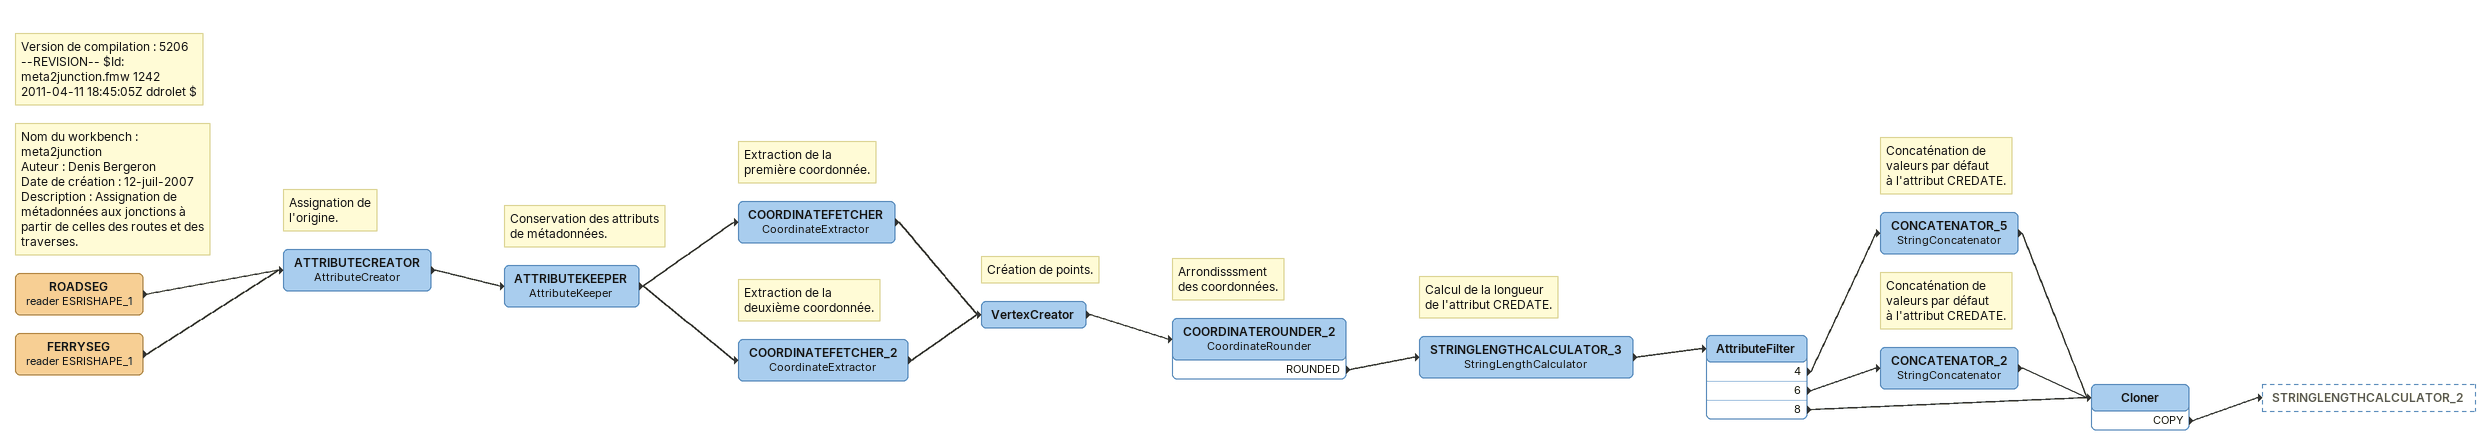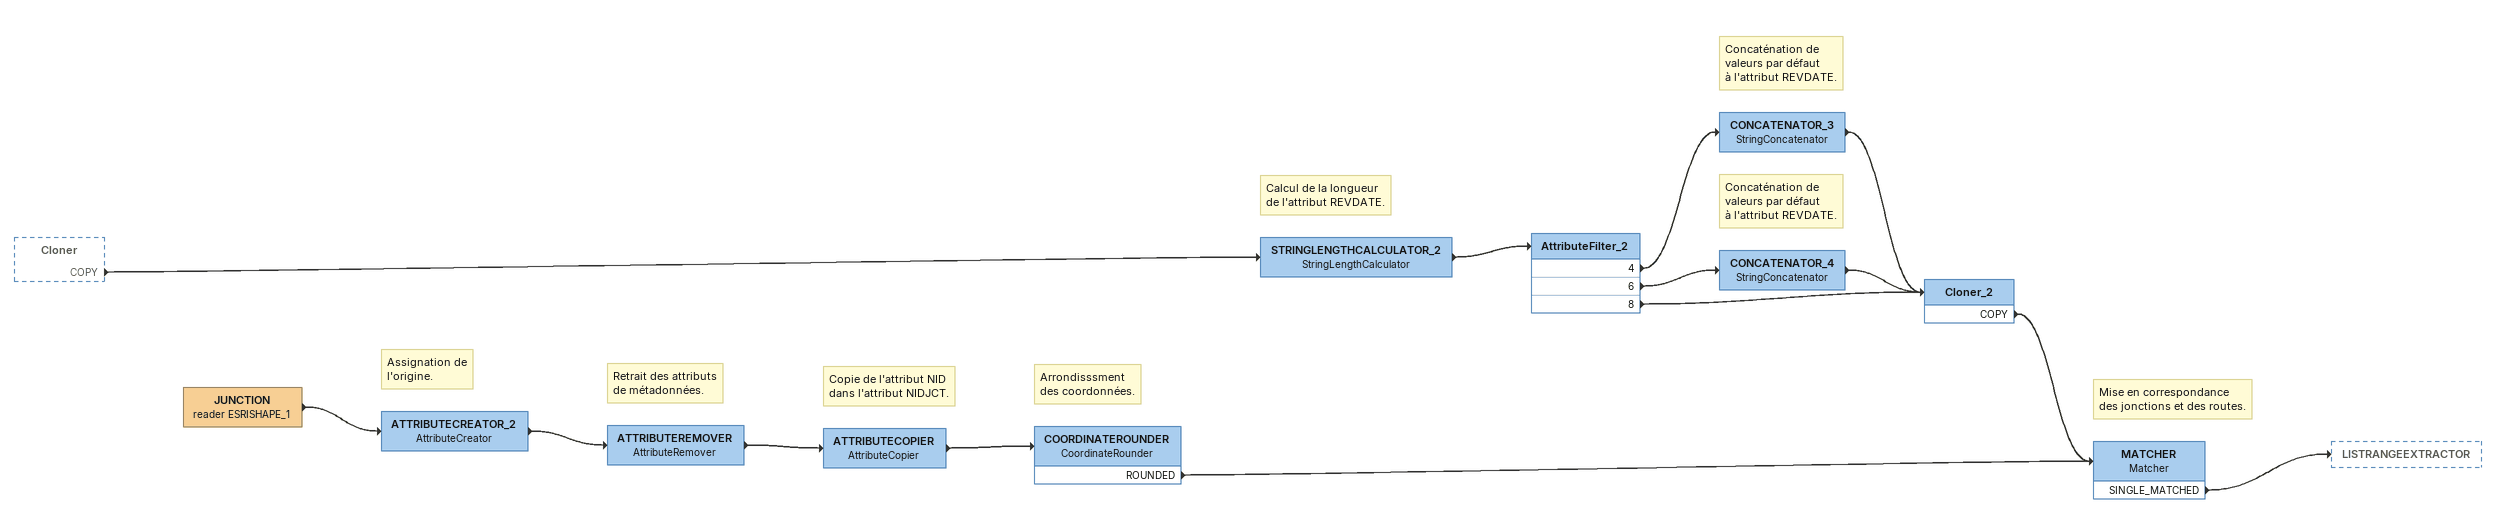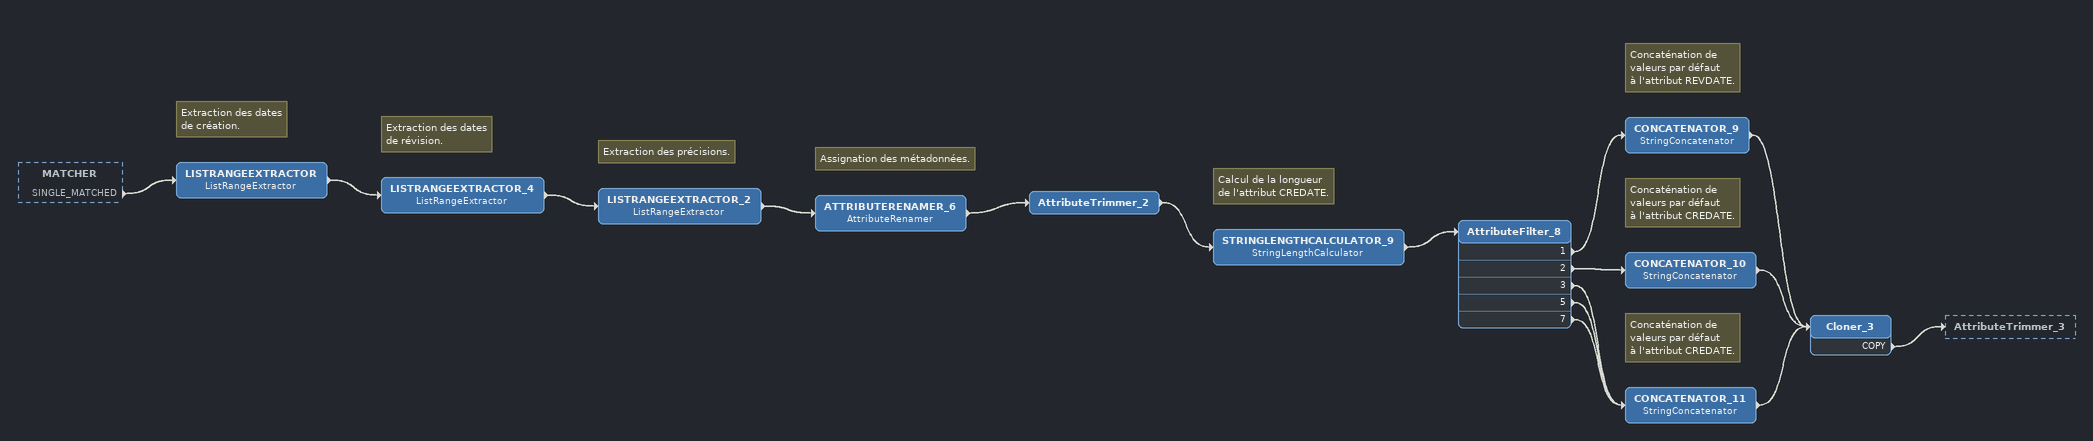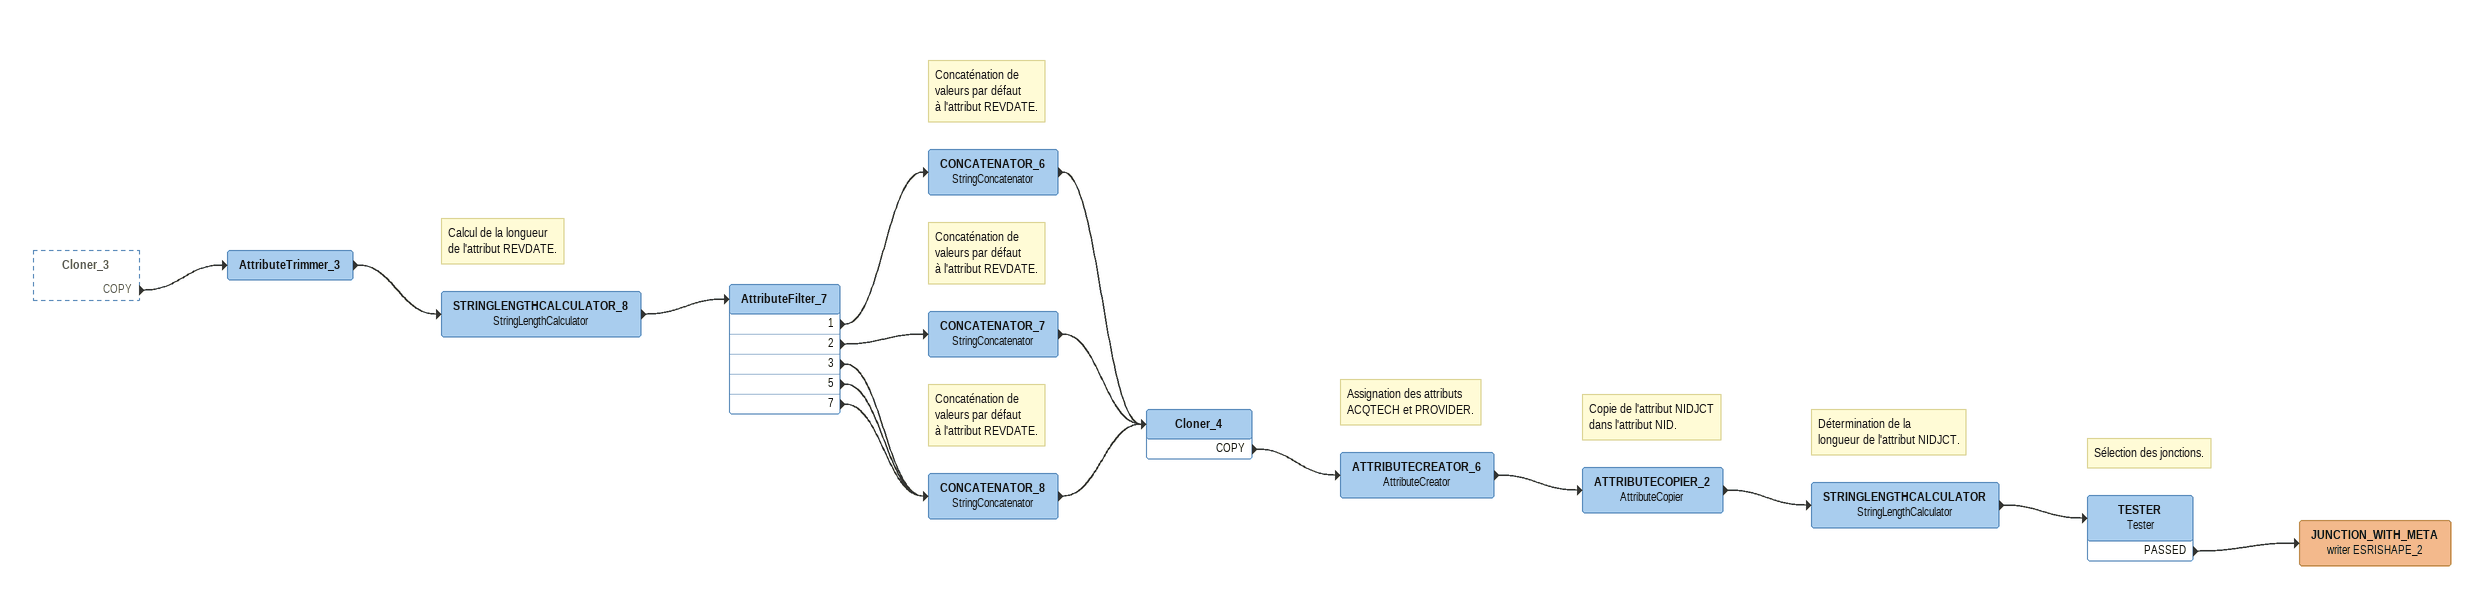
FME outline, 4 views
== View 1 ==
Note: Version de compilation : 5206 / --REVISION-- $Id: meta2junction.fmw 1242 2011-04-11 18:45:05Z ddrolet $
Note: Nom du workbench : meta2junction / Auteur : Denis Bergeron / Date de création : 12-juil-2007 / Description : Assignation de métadonnées aux jonctions à partir de celles des routes et des traverses.
ROADSEG (reader ESRISHAPE_1)
    -> ATTRIBUTECREATOR
FERRYSEG (reader ESRISHAPE_1)
    -> ATTRIBUTECREATOR
Note: Assignation de / l'origine.
ATTRIBUTECREATOR: AttributeCreator
    -> ATTRIBUTEKEEPER
Note: Conservation des attributs / de métadonnées.
ATTRIBUTEKEEPER: AttributeKeeper
    -> COORDINATEFETCHER
    -> COORDINATEFETCHER_2
Note: Extraction de la / première coordonnée.
COORDINATEFETCHER: CoordinateExtractor
    -> VertexCreator
Note: Extraction de la / deuxième coordonnée.
COORDINATEFETCHER_2: CoordinateExtractor
    -> VertexCreator
Note: Création de points.
VertexCreator
    -> COORDINATEROUNDER_2
Note: Arrondisssment / des coordonnées.
COORDINATEROUNDER_2: CoordinateRounder
    ROUNDED -> STRINGLENGTHCALCULATOR_3
Note: Calcul de la longueur / de l'attribut CREDATE.
STRINGLENGTHCALCULATOR_3: StringLengthCalculator
    -> AttributeFilter
AttributeFilter
    4 -> CONCATENATOR_5
    6 -> CONCATENATOR_2
    8 -> Cloner
Note: Concaténation de / valeurs par défaut / à l'attribut CREDATE.
CONCATENATOR_5: StringConcatenator
    -> Cloner
Note: Concaténation de / valeurs par défaut / à l'attribut CREDATE.
CONCATENATOR_2: StringConcatenator
    -> Cloner
Cloner
    COPY -> STRINGLENGTHCALCULATOR_2

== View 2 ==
Cloner [outside]
    COPY -> STRINGLENGTHCALCULATOR_2
Note: Calcul de la longueur / de l'attribut REVDATE.
STRINGLENGTHCALCULATOR_2: StringLengthCalculator
    -> AttributeFilter_2
AttributeFilter_2
    4 -> CONCATENATOR_3
    6 -> CONCATENATOR_4
    8 -> Cloner_2
Note: Concaténation de / valeurs par défaut / à l'attribut REVDATE.
CONCATENATOR_3: StringConcatenator
    -> Cloner_2
Note: Concaténation de / valeurs par défaut / à l'attribut REVDATE.
CONCATENATOR_4: StringConcatenator
    -> Cloner_2
Cloner_2
    COPY -> MATCHER
JUNCTION (reader ESRISHAPE_1)
    -> ATTRIBUTECREATOR_2
Note: Assignation de / l'origine.
ATTRIBUTECREATOR_2: AttributeCreator
    -> ATTRIBUTEREMOVER
Note: Retrait des attributs / de métadonnées.
ATTRIBUTEREMOVER: AttributeRemover
    -> ATTRIBUTECOPIER
Note: Copie de l'attribut NID / dans l'attribut NIDJCT.
ATTRIBUTECOPIER: AttributeCopier
    -> COORDINATEROUNDER
Note: Arrondisssment / des coordonnées.
COORDINATEROUNDER: CoordinateRounder
    ROUNDED -> MATCHER
Note: Mise en correspondance / des jonctions et des routes.
MATCHER: Matcher
    SINGLE_MATCHED -> LISTRANGEEXTRACTOR

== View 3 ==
MATCHER [outside]
    SINGLE_MATCHED -> LISTRANGEEXTRACTOR
Note: Extraction des dates / de création.
LISTRANGEEXTRACTOR: ListRangeExtractor
    -> LISTRANGEEXTRACTOR_4
Note: Extraction des dates / de révision.
LISTRANGEEXTRACTOR_4: ListRangeExtractor
    -> LISTRANGEEXTRACTOR_2
Note: Extraction des précisions.
LISTRANGEEXTRACTOR_2: ListRangeExtractor
    -> ATTRIBUTERENAMER_6
Note: Assignation des métadonnées.
ATTRIBUTERENAMER_6: AttributeRenamer
    -> AttributeTrimmer_2
AttributeTrimmer_2
    -> STRINGLENGTHCALCULATOR_9
Note: Calcul de la longueur / de l'attribut CREDATE.
STRINGLENGTHCALCULATOR_9: StringLengthCalculator
    -> AttributeFilter_8
AttributeFilter_8
    1 -> CONCATENATOR_9
    2 -> CONCATENATOR_10
    3 -> CONCATENATOR_11
    5 -> CONCATENATOR_11
    7 -> CONCATENATOR_11
Note: Concaténation de / valeurs par défaut / à l'attribut REVDATE.
CONCATENATOR_9: StringConcatenator
    -> Cloner_3
Note: Concaténation de / valeurs par défaut / à l'attribut CREDATE.
CONCATENATOR_10: StringConcatenator
    -> Cloner_3
Note: Concaténation de / valeurs par défaut / à l'attribut CREDATE.
CONCATENATOR_11: StringConcatenator
    -> Cloner_3
Cloner_3
    COPY -> AttributeTrimmer_3

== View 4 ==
Cloner_3 [outside]
    COPY -> AttributeTrimmer_3
AttributeTrimmer_3
    -> STRINGLENGTHCALCULATOR_8
Note: Calcul de la longueur / de l'attribut REVDATE.
STRINGLENGTHCALCULATOR_8: StringLengthCalculator
    -> AttributeFilter_7
AttributeFilter_7
    1 -> CONCATENATOR_6
    2 -> CONCATENATOR_7
    3 -> CONCATENATOR_8
    5 -> CONCATENATOR_8
    7 -> CONCATENATOR_8
Note: Concaténation de / valeurs par défaut / à l'attribut REVDATE.
CONCATENATOR_6: StringConcatenator
    -> Cloner_4
Note: Concaténation de / valeurs par défaut / à l'attribut REVDATE.
CONCATENATOR_7: StringConcatenator
    -> Cloner_4
Note: Concaténation de / valeurs par défaut / à l'attribut REVDATE.
CONCATENATOR_8: StringConcatenator
    -> Cloner_4
Cloner_4
    COPY -> ATTRIBUTECREATOR_6
Note: Assignation des attributs / ACQTECH et PROVIDER.
ATTRIBUTECREATOR_6: AttributeCreator
    -> ATTRIBUTECOPIER_2
Note: Copie de l'attribut NIDJCT / dans l'attribut NID.
ATTRIBUTECOPIER_2: AttributeCopier
    -> STRINGLENGTHCALCULATOR
Note: Détermination de la / longueur de l'attribut NIDJCT.
STRINGLENGTHCALCULATOR: StringLengthCalculator
    -> TESTER
Note: Sélection des jonctions.
TESTER: Tester
    PASSED -> JUNCTION_WITH_META (writer ESRISHAPE_2)
JUNCTION_WITH_META (writer ESRISHAPE_2)
